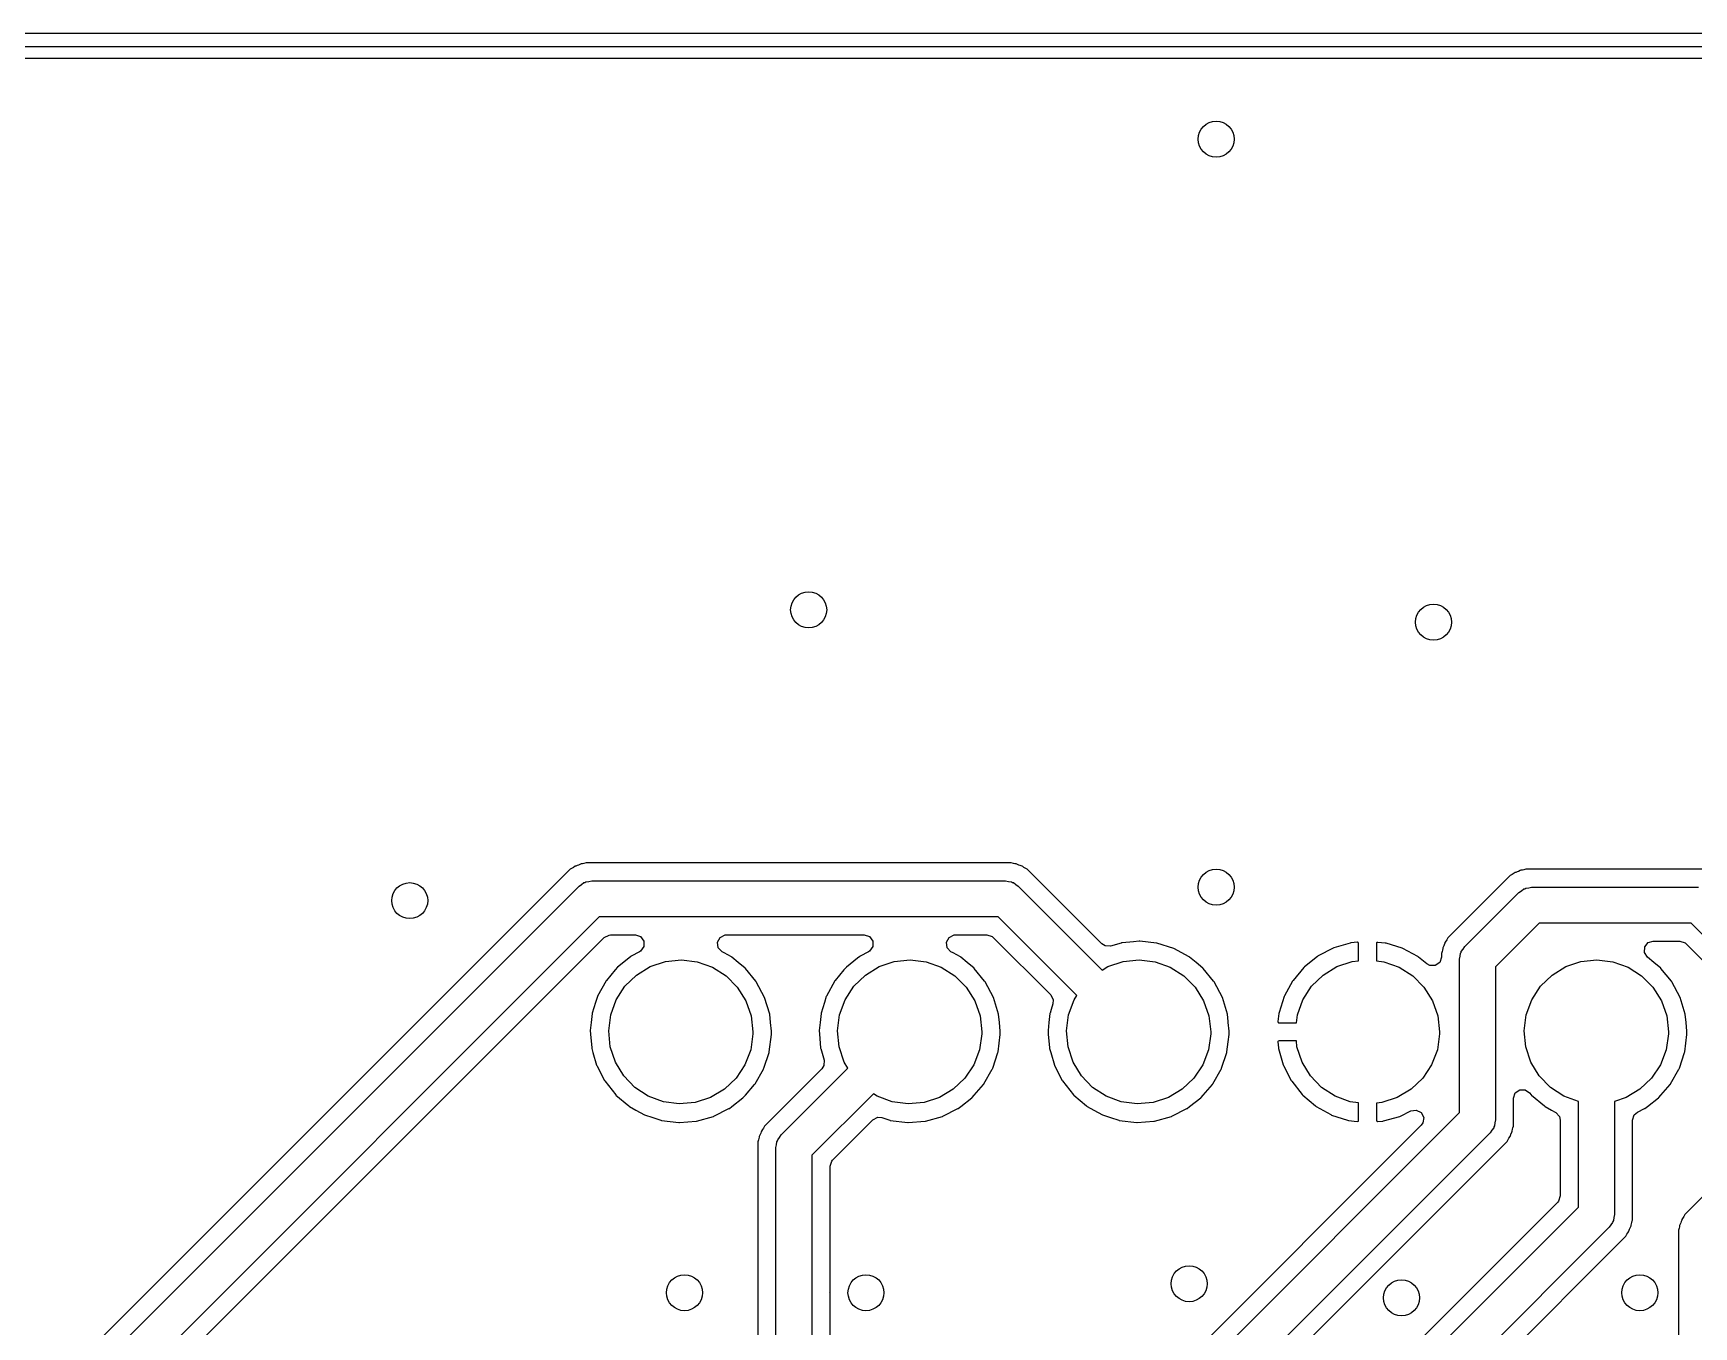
# Model space of a CAD drawing. Extents: x 0.4 to 11.3, y -7.9 to -0.4.
# Drawn here: x 4.578 to 5.303, y -3.168 to -2.603 of the extents above; entities that cross this region are included whole.
import ezdxf

# ---------------------------------------------------------------- set-up
doc = ezdxf.new("R2010")
doc.units = 0
doc.header["$MEASUREMENT"] = 0
doc.layers.add('BLACK', color=7, linetype='CONTINUOUS')

msp = doc.modelspace()

# ---------------------------------------------------------------- linework, layer by layer
at = {"layer": 'BLACK', "linetype": 'CONTINUOUS'}
for p, q in [((3.61811, -2.60335), (7.14, -2.60335)), ((7.13705, -2.60925), (3.62107, -2.60925)), ((3.62992, -2.61419), (7.12821, -2.61419)), ((4.81443, -2.96725), (4.81366, -2.96781)), ((4.81472, -2.96716), (4.81443, -2.96725)), ((4.81533, -2.96696), (4.81472, -2.96716)), ((4.81472, -2.96716), (4.81472, -2.96716)), ((4.81589, -2.96673), (4.81533, -2.96696)), ((4.81674, -2.96629), (4.81589, -2.96673)), ((4.81704, -2.96625), (4.81674, -2.96629)), ((4.81768, -2.96615), (4.81704, -2.96625)), ((4.81704, -2.96625), (4.81704, -2.96625)), ((4.81827, -2.966), (4.81768, -2.96615)), ((4.81918, -2.96571), (4.81827, -2.966)), ((5.00496, -2.96571), (4.81918, -2.96571)), ((5.00586, -2.966), (5.00496, -2.96571)), ((5.00646, -2.96615), (5.00586, -2.966)), ((5.00709, -2.96625), (5.00646, -2.96615)), ((5.00739, -2.96629), (5.00709, -2.96625)), ((5.00709, -2.96625), (5.00709, -2.96625)), ((5.00824, -2.96673), (5.00739, -2.96629)), ((5.00881, -2.96696), (5.00824, -2.96673)), ((5.00971, -2.96725), (5.00881, -2.96696)), ((5.00996, -2.96743), (5.00971, -2.96725)), ((4.8114, -2.96945), (4.60608, -3.17477)), ((4.81229, -2.96856), (4.8114, -2.96945)), ((4.8114, -2.96945), (4.8114, -2.96945)), ((4.81256, -2.96842), (4.81229, -2.96856)), ((4.81314, -2.96813), (4.81256, -2.96842)), ((4.81256, -2.96842), (4.81256, -2.96842)), ((4.81366, -2.96781), (4.81314, -2.96813)), ((4.81723, -2.9752), (4.81826, -2.97438)), ((4.81826, -2.97438), (4.8187, -2.97428)), ((4.8187, -2.97428), (4.81908, -2.97404)), ((4.81908, -2.97404), (4.82039, -2.9739)), ((4.82039, -2.9739), (4.82167, -2.9736)), ((4.82167, -2.9736), (5.00247, -2.9736)), ((5.00247, -2.9736), (5.00376, -2.9739)), ((5.00376, -2.9739), (5.00506, -2.97405)), ((5.00506, -2.97405), (5.00545, -2.97429)), ((5.00545, -2.97429), (5.00589, -2.97439)), ((5.00589, -2.97439), (5.00692, -2.97521)), ((5.01048, -2.96781), (5.00996, -2.96743)), ((5.011, -2.96813), (5.01048, -2.96781)), ((5.01184, -2.96856), (5.011, -2.96813)), ((5.01273, -2.96945), (5.01184, -2.96856)), ((5.04446, -3.00117), (5.01273, -2.96945)), ((5.01273, -2.96945), (5.01273, -2.96945)), ((5.22201, -2.97223), (5.19663, -2.9976)), ((5.2229, -2.97134), (5.22201, -2.97223)), ((5.22375, -2.97091), (5.2229, -2.97134)), ((5.22427, -2.97059), (5.22375, -2.97091)), ((5.22504, -2.97003), (5.22427, -2.97059)), ((5.22533, -2.96993), (5.22504, -2.97003)), ((5.22594, -2.96973), (5.22533, -2.96993)), ((5.22533, -2.96993), (5.22533, -2.96993)), ((5.2265, -2.9695), (5.22594, -2.96973)), ((5.22735, -2.96907), (5.2265, -2.9695)), ((5.22765, -2.96902), (5.22735, -2.96907)), ((5.22829, -2.96892), (5.22765, -2.96902)), ((5.22765, -2.96902), (5.22765, -2.96902)), ((5.22888, -2.96878), (5.22829, -2.96892)), ((5.22979, -2.96848), (5.22888, -2.96878)), ((5.30773, -2.96848), (5.22979, -2.96848)), ((4.61254, -3.17947), (4.81611, -2.9759)), ((4.81611, -2.9759), (4.81723, -2.9752)), ((5.00692, -2.97521), (5.00803, -2.97591)), ((5.00803, -2.97591), (5.04473, -3.01261)), ((5.20309, -3.00231), (5.22673, -2.97867)), ((5.22673, -2.97867), (5.22784, -2.97798)), ((5.22784, -2.97798), (5.22887, -2.97716)), ((5.22887, -2.97716), (5.22931, -2.97706)), ((5.22931, -2.97706), (5.22969, -2.97682)), ((5.22969, -2.97682), (5.231, -2.97667)), ((5.231, -2.97667), (5.23228, -2.97638)), ((5.23228, -2.97638), (5.30525, -2.97638)), ((4.82493, -2.98935), (4.62598, -3.1883)), ((4.9992, -2.98935), (4.82493, -2.98935)), ((5.03358, -3.02373), (4.9992, -2.98935)), ((5.23554, -2.99213), (5.21654, -3.01114)), ((5.30197, -2.99213), (5.23554, -2.99213)), ((5.33358, -3.02373), (5.30197, -2.99213)), ((4.63502, -3.19043), (4.82706, -2.99839)), ((4.82706, -2.99839), (4.82921, -2.99729)), ((4.82921, -2.99729), (4.82982, -2.99724)), ((4.82982, -2.99724), (4.84073, -2.99724)), ((4.84073, -2.99724), (4.84302, -2.99799)), ((4.84302, -2.99799), (4.84444, -2.99994)), ((4.84444, -3.00235), (4.84302, -3.0043)), ((4.84444, -2.99994), (4.84444, -3.00235)), ((4.87663, -3.00044), (4.87778, -2.99832)), ((4.87695, -3.00283), (4.87663, -3.00044)), ((4.87861, -3.00457), (4.87695, -3.00283)), ((4.87778, -2.99832), (4.87995, -2.99728)), ((4.87995, -2.99728), (4.88047, -2.99724)), ((4.88047, -2.99724), (4.94073, -2.99724)), ((4.94073, -2.99724), (4.94302, -2.99799)), ((4.94302, -2.99799), (4.94444, -2.99994)), ((4.94444, -3.00235), (4.94302, -3.0043)), ((4.94444, -2.99994), (4.94444, -3.00235)), ((4.97663, -3.00044), (4.97778, -2.99832)), ((4.97695, -3.00283), (4.97663, -3.00044)), ((4.97861, -3.00457), (4.97695, -3.00283)), ((4.97778, -2.99832), (4.97995, -2.99728)), ((4.97995, -2.99728), (4.98047, -2.99724)), ((4.98047, -2.99724), (4.99432, -2.99724)), ((4.99432, -2.99724), (4.99661, -2.99799)), ((4.99661, -2.99799), (4.99707, -2.99839)), ((4.99707, -2.99839), (5.02217, -3.02349)), ((5.04591, -3.00209), (5.04446, -3.00117)), ((5.04831, -3.00216), (5.04591, -3.00209)), ((5.05299, -3.00078), (5.04831, -3.00216)), ((5.05317, -3.00073), (5.05299, -3.00078)), ((5.05299, -3.00078), (5.05299, -3.00078)), ((5.05336, -3.00071), (5.05317, -3.00073)), ((5.05834, -3.00026), (5.05336, -3.00071)), ((5.05336, -3.00071), (5.05336, -3.00071)), ((5.06087, -3.00003), (5.05834, -3.00026)), ((5.06106, -3.00005), (5.06087, -3.00003)), ((5.06836, -3.00081), (5.06106, -3.00005)), ((5.06106, -3.00005), (5.06106, -3.00005)), ((5.06855, -3.00083), (5.06836, -3.00081)), ((5.06836, -3.00081), (5.06836, -3.00081)), ((5.07593, -3.00312), (5.06855, -3.00083)), ((5.08272, -3.00679), (5.07593, -3.00312)), ((5.1456, -3.00301), (5.1391, -3.00642)), ((5.14595, -3.00287), (5.1456, -3.00301)), ((5.15299, -3.0008), (5.14595, -3.00287)), ((5.15337, -3.00073), (5.15299, -3.0008)), ((5.15626, -3.00047), (5.15337, -3.00073)), ((5.1564, -3.00048), (5.15626, -3.00047)), ((5.15649, -3.00055), (5.1564, -3.00048)), ((5.15665, -3.00105), (5.15649, -3.00055)), ((5.15665, -3.00855), (5.15665, -3.00105)), ((5.16456, -3.00068), (5.16453, -3.00084)), ((5.16453, -3.00084), (5.16453, -3.00855)), ((5.16463, -3.00061), (5.16456, -3.00068)), ((5.16514, -3.0005), (5.16463, -3.00061)), ((5.16836, -3.00083), (5.16514, -3.0005)), ((5.16873, -3.00091), (5.16836, -3.00083)), ((5.17574, -3.00308), (5.16873, -3.00091)), ((5.17609, -3.00323), (5.17574, -3.00308)), ((5.18255, -3.00672), (5.17609, -3.00323)), ((5.19343, -3.00324), (5.19333, -3.00388)), ((5.19348, -3.00294), (5.19343, -3.00324)), ((5.19343, -3.00324), (5.19343, -3.00324)), ((5.19391, -3.00209), (5.19348, -3.00294)), ((5.19414, -3.00153), (5.19391, -3.00209)), ((5.19434, -3.00092), (5.19414, -3.00153)), ((5.19444, -3.00063), (5.19434, -3.00092)), ((5.195, -2.99986), (5.19444, -3.00063)), ((5.19531, -2.99934), (5.195, -2.99986)), ((5.19575, -2.99849), (5.19531, -2.99934)), ((5.19663, -2.9976), (5.19575, -2.99849)), ((5.19663, -2.9976), (5.19663, -2.9976)), ((5.20157, -3.00445), (5.20239, -3.00342)), ((5.20239, -3.00342), (5.20309, -3.00231)), ((5.28159, -3.00489), (5.28174, -3.00248)), ((5.28174, -3.00248), (5.28327, -3.00063)), ((5.28327, -3.00063), (5.28536, -3.00002)), ((5.28536, -3.00002), (5.29709, -3.00002)), ((5.29709, -3.00002), (5.29938, -3.00076)), ((5.29938, -3.00076), (5.29985, -3.00116)), ((5.29985, -3.00116), (5.32217, -3.02349)), ((4.83781, -3.00738), (4.8329, -3.01133)), ((4.83877, -3.00661), (4.83781, -3.00738)), ((4.83892, -3.00649), (4.83877, -3.00661)), ((4.83877, -3.00661), (4.83877, -3.00661)), ((4.84253, -3.0046), (4.83892, -3.00649)), ((4.84302, -3.0043), (4.84253, -3.0046)), ((4.84718, -3.01111), (4.85383, -3.00884)), ((4.85383, -3.00884), (4.86081, -3.00811)), ((4.86081, -3.00811), (4.86778, -3.00894)), ((4.86778, -3.00894), (4.8744, -3.0113)), ((4.87957, -3.00508), (4.87861, -3.00457)), ((4.88272, -3.00679), (4.87957, -3.00508)), ((4.88287, -3.00691), (4.88272, -3.00679)), ((4.88568, -3.00924), (4.88287, -3.00691)), ((4.88287, -3.00691), (4.88287, -3.00691)), ((4.88868, -3.01172), (4.88568, -3.00924)), ((4.93781, -3.00738), (4.9329, -3.01133)), ((4.93877, -3.00661), (4.93781, -3.00738)), ((4.93892, -3.00649), (4.93877, -3.00661)), ((4.93877, -3.00661), (4.93877, -3.00661)), ((4.94253, -3.0046), (4.93892, -3.00649)), ((4.94302, -3.0043), (4.94253, -3.0046)), ((4.94718, -3.01111), (4.95383, -3.00884)), ((4.95383, -3.00884), (4.96081, -3.00811)), ((4.96081, -3.00811), (4.96778, -3.00894)), ((4.96778, -3.00894), (4.9744, -3.0113)), ((4.97957, -3.00508), (4.97861, -3.00457)), ((4.98272, -3.00679), (4.97957, -3.00508)), ((4.98287, -3.00691), (4.98272, -3.00679)), ((4.98568, -3.00924), (4.98287, -3.00691)), ((4.98287, -3.00691), (4.98287, -3.00691)), ((4.98868, -3.01172), (4.98568, -3.00924)), ((5.04718, -3.01111), (5.05383, -3.00884)), ((5.05383, -3.00884), (5.06081, -3.00811)), ((5.06081, -3.00811), (5.06778, -3.00894)), ((5.06778, -3.00894), (5.0744, -3.0113)), ((5.08287, -3.00691), (5.08272, -3.00679)), ((5.08568, -3.00924), (5.08287, -3.00691)), ((5.08287, -3.00691), (5.08287, -3.00691)), ((5.08868, -3.01172), (5.08568, -3.00924)), ((5.13878, -3.00662), (5.13306, -3.01122)), ((5.1391, -3.00642), (5.13878, -3.00662)), ((5.14718, -3.01111), (5.15383, -3.00884)), ((5.15383, -3.00884), (5.15665, -3.00855)), ((5.16453, -3.00855), (5.16778, -3.00894)), ((5.16778, -3.00894), (5.1744, -3.0113)), ((5.18286, -3.00693), (5.18255, -3.00672)), ((5.18651, -3.00995), (5.18286, -3.00693)), ((5.18779, -3.01066), (5.18651, -3.00995)), ((5.1902, -3.01066), (5.18779, -3.01066)), ((5.19215, -3.00924), (5.1902, -3.01066)), ((5.19289, -3.00695), (5.19215, -3.00924)), ((5.19319, -3.00447), (5.19289, -3.00538)), ((5.19289, -3.00538), (5.19289, -3.00695)), ((5.19333, -3.00388), (5.19319, -3.00447)), ((5.20079, -3.00786), (5.20108, -3.00658)), ((5.20079, -3.07481), (5.20079, -3.00786)), ((5.20108, -3.00658), (5.20123, -3.00527)), ((5.20123, -3.00527), (5.20147, -3.00489)), ((5.20147, -3.00489), (5.20157, -3.00445)), ((5.24718, -3.01111), (5.25383, -3.00884)), ((5.25383, -3.00884), (5.26081, -3.00811)), ((5.26081, -3.00811), (5.26778, -3.00894)), ((5.26778, -3.00894), (5.2744, -3.0113)), ((5.28288, -3.00692), (5.28159, -3.00489)), ((5.28568, -3.00924), (5.28288, -3.00692)), ((5.28868, -3.01172), (5.28568, -3.00924)), ((4.82793, -3.01724), (4.82421, -3.02401)), ((4.82805, -3.0171), (4.82793, -3.01724)), ((4.83186, -3.01257), (4.82805, -3.0171)), ((4.82805, -3.0171), (4.82805, -3.0171)), ((4.8329, -3.01133), (4.83186, -3.01257)), ((4.83618, -3.0197), (4.8412, -3.01479)), ((4.8412, -3.01479), (4.84718, -3.01111)), ((4.8744, -3.0113), (4.88033, -3.01506)), ((4.88033, -3.01506), (4.88527, -3.02004)), ((4.8888, -3.01186), (4.88868, -3.01172)), ((4.89333, -3.01742), (4.8888, -3.01186)), ((4.8888, -3.01186), (4.8888, -3.01186)), ((4.89356, -3.0177), (4.89333, -3.01742)), ((4.89718, -3.02452), (4.89356, -3.0177)), ((4.92793, -3.01724), (4.92421, -3.02401)), ((4.92805, -3.0171), (4.92793, -3.01724)), ((4.93186, -3.01257), (4.92805, -3.0171)), ((4.92805, -3.0171), (4.92805, -3.0171)), ((4.9329, -3.01133), (4.93186, -3.01257)), ((4.93618, -3.0197), (4.9412, -3.01479)), ((4.9412, -3.01479), (4.94718, -3.01111)), ((4.9744, -3.0113), (4.98033, -3.01506)), ((4.98033, -3.01506), (4.98527, -3.02004)), ((4.9888, -3.01186), (4.98868, -3.01172)), ((4.99333, -3.01742), (4.9888, -3.01186)), ((4.9888, -3.01186), (4.9888, -3.01186)), ((4.99356, -3.0177), (4.99333, -3.01742)), ((4.99718, -3.02452), (4.99356, -3.0177)), ((5.04473, -3.01261), (5.04718, -3.01111)), ((5.0744, -3.0113), (5.08033, -3.01506)), ((5.08033, -3.01506), (5.08527, -3.02004)), ((5.0888, -3.01186), (5.08868, -3.01172)), ((5.09333, -3.01742), (5.0888, -3.01186)), ((5.0888, -3.01186), (5.0888, -3.01186)), ((5.09356, -3.0177), (5.09333, -3.01742)), ((5.09718, -3.02452), (5.09356, -3.0177)), ((5.12786, -3.01742), (5.12432, -3.02385)), ((5.12807, -3.01711), (5.12786, -3.01742)), ((5.13279, -3.01149), (5.12807, -3.01711)), ((5.13306, -3.01122), (5.13279, -3.01149)), ((5.13618, -3.0197), (5.1412, -3.01479)), ((5.1412, -3.01479), (5.14718, -3.01111)), ((5.1744, -3.0113), (5.18033, -3.01506)), ((5.18033, -3.01506), (5.18527, -3.02004)), ((5.21654, -3.01114), (5.21654, -3.07808)), ((5.23618, -3.0197), (5.2412, -3.01479)), ((5.2412, -3.01479), (5.24718, -3.01111)), ((5.2744, -3.0113), (5.28033, -3.01506)), ((5.28033, -3.01506), (5.28527, -3.02004)), ((5.2888, -3.01186), (5.28868, -3.01172)), ((5.29333, -3.01742), (5.2888, -3.01186)), ((5.2888, -3.01186), (5.2888, -3.01186)), ((5.29356, -3.0177), (5.29333, -3.01742)), ((5.29718, -3.02452), (5.29356, -3.0177)), ((4.82415, -3.0242), (4.82332, -3.02682)), ((4.82421, -3.02401), (4.82415, -3.0242)), ((4.82415, -3.0242), (4.82415, -3.0242)), ((4.83238, -3.0256), (4.83618, -3.0197)), ((4.88527, -3.02004), (4.88899, -3.026)), ((4.89942, -3.03192), (4.89718, -3.02452)), ((4.92415, -3.0242), (4.92332, -3.02682)), ((4.92421, -3.02401), (4.92415, -3.0242)), ((4.92415, -3.0242), (4.92415, -3.0242)), ((4.93238, -3.0256), (4.93618, -3.0197)), ((4.98527, -3.02004), (4.98899, -3.026)), ((4.99942, -3.03192), (4.99718, -3.02452)), ((5.02217, -3.02349), (5.02326, -3.02563)), ((5.03238, -3.0256), (5.03358, -3.02373)), ((5.08527, -3.02004), (5.08899, -3.026)), ((5.09942, -3.03192), (5.09718, -3.02452)), ((5.12417, -3.0242), (5.12195, -3.0312)), ((5.12432, -3.02385), (5.12417, -3.0242)), ((5.13238, -3.0256), (5.13618, -3.0197)), ((5.18527, -3.02004), (5.18899, -3.026)), ((5.23238, -3.0256), (5.23618, -3.0197)), ((5.28527, -3.02004), (5.28899, -3.026)), ((5.29942, -3.03192), (5.29718, -3.02452)), ((4.82185, -3.03157), (4.8214, -3.03557)), ((4.82188, -3.03138), (4.82185, -3.03157)), ((4.82185, -3.03157), (4.82185, -3.03157)), ((4.82332, -3.02682), (4.82188, -3.03138)), ((4.8291, -3.03917), (4.82998, -3.0322)), ((4.82998, -3.0322), (4.83238, -3.0256)), ((4.88899, -3.026), (4.8913, -3.03263)), ((4.89978, -3.03557), (4.89942, -3.03192)), ((4.92185, -3.03157), (4.9214, -3.03557)), ((4.92188, -3.03138), (4.92185, -3.03157)), ((4.92185, -3.03157), (4.92185, -3.03157)), ((4.92332, -3.02682), (4.92188, -3.03138)), ((4.9291, -3.03917), (4.92998, -3.0322)), ((4.92998, -3.0322), (4.93238, -3.0256)), ((4.98899, -3.026), (4.9913, -3.03263)), ((4.99978, -3.03557), (4.99942, -3.03192)), ((5.02185, -3.03157), (5.0214, -3.03557)), ((5.02188, -3.03138), (5.02185, -3.03157)), ((5.02185, -3.03157), (5.02185, -3.03157)), ((5.02235, -3.02988), (5.02188, -3.03138)), ((5.02313, -3.02742), (5.02235, -3.02988)), ((5.02326, -3.02563), (5.02313, -3.02742)), ((5.0291, -3.03917), (5.02998, -3.0322)), ((5.02998, -3.0322), (5.03238, -3.0256)), ((5.08899, -3.026), (5.0913, -3.03263)), ((5.09972, -3.03506), (5.09942, -3.03192)), ((5.12187, -3.03157), (5.12148, -3.03506)), ((5.12195, -3.0312), (5.12187, -3.03157)), ((5.12954, -3.03567), (5.12998, -3.0322)), ((5.12998, -3.0322), (5.13238, -3.0256)), ((5.18899, -3.026), (5.1913, -3.03263)), ((5.2291, -3.03917), (5.22998, -3.0322)), ((5.22998, -3.0322), (5.23238, -3.0256)), ((5.28899, -3.026), (5.2913, -3.03263)), ((5.29978, -3.03557), (5.29942, -3.03192)), ((4.8214, -3.03557), (4.82101, -3.03905)), ((4.82101, -3.03905), (4.82114, -3.0406)), ((4.82978, -3.04615), (4.8291, -3.03917)), ((4.8913, -3.03263), (4.89209, -3.03961)), ((4.89209, -3.03961), (4.89207, -3.04049)), ((4.90014, -3.03924), (4.89978, -3.03557)), ((4.90017, -3.03961), (4.90014, -3.03924)), ((4.90016, -3.04071), (4.90017, -3.03961)), ((4.9214, -3.03557), (4.92101, -3.03905)), ((4.92101, -3.03905), (4.92114, -3.0406)), ((4.92978, -3.04615), (4.9291, -3.03917)), ((4.9913, -3.03263), (4.99209, -3.03961)), ((4.99209, -3.03961), (4.99207, -3.04049)), ((5.00014, -3.03924), (4.99978, -3.03557)), ((5.00017, -3.03961), (5.00014, -3.03924)), ((5.00016, -3.04071), (5.00017, -3.03961)), ((5.0214, -3.03557), (5.02101, -3.03905)), ((5.02101, -3.03905), (5.02114, -3.0406)), ((5.02978, -3.04615), (5.0291, -3.03917)), ((5.0913, -3.03263), (5.09209, -3.03961)), ((5.09209, -3.03961), (5.09207, -3.04049)), ((5.09978, -3.03557), (5.09972, -3.03506)), ((5.10014, -3.03924), (5.09978, -3.03557)), ((5.10017, -3.03961), (5.10014, -3.03924)), ((5.10016, -3.04071), (5.10017, -3.03961)), ((5.12148, -3.03506), (5.12159, -3.03557)), ((5.12159, -3.03557), (5.12165, -3.03563)), ((5.12165, -3.03563), (5.12183, -3.03567)), ((5.12183, -3.03567), (5.12954, -3.03567)), ((5.1913, -3.03263), (5.19209, -3.03961)), ((5.19209, -3.03961), (5.19207, -3.04049)), ((5.22978, -3.04615), (5.2291, -3.03917)), ((5.2913, -3.03263), (5.29209, -3.03961)), ((5.29209, -3.03961), (5.29207, -3.04049)), ((5.30014, -3.03924), (5.29978, -3.03557)), ((5.30017, -3.03961), (5.30014, -3.03924)), ((5.30016, -3.04071), (5.30017, -3.03961)), ((4.82114, -3.0406), (4.82164, -3.04656)), ((4.82164, -3.04656), (4.82166, -3.04675)), ((4.82166, -3.04675), (4.82171, -3.04693)), ((4.82171, -3.04693), (4.82171, -3.04693)), ((4.82171, -3.04693), (4.82218, -3.04856)), ((4.832, -3.05282), (4.82978, -3.04615)), ((4.89207, -3.04049), (4.8911, -3.04744)), ((4.89919, -3.04838), (4.90016, -3.04071)), ((4.92114, -3.0406), (4.92164, -3.04656)), ((4.92164, -3.04656), (4.92166, -3.04675)), ((4.92166, -3.04675), (4.92171, -3.04693)), ((4.92171, -3.04693), (4.92171, -3.04693)), ((4.92171, -3.04693), (4.92314, -3.05192)), ((4.932, -3.05282), (4.92978, -3.04615)), ((4.99207, -3.04049), (4.9911, -3.04744)), ((4.99919, -3.04838), (5.00016, -3.04071)), ((5.02114, -3.0406), (5.02164, -3.04656)), ((5.02164, -3.04656), (5.02166, -3.04675)), ((5.02166, -3.04675), (5.02171, -3.04693)), ((5.02171, -3.04693), (5.02171, -3.04693)), ((5.02171, -3.04693), (5.02218, -3.04856)), ((5.032, -3.05282), (5.02978, -3.04615)), ((5.09207, -3.04049), (5.0911, -3.04744)), ((5.09919, -3.04838), (5.09975, -3.04393)), ((5.09975, -3.04393), (5.10016, -3.04071)), ((5.12146, -3.0438), (5.12144, -3.04393)), ((5.12144, -3.04393), (5.12166, -3.04656)), ((5.12153, -3.04371), (5.12146, -3.0438)), ((5.12203, -3.04354), (5.12153, -3.04371)), ((5.12166, -3.04656), (5.12173, -3.04693)), ((5.12173, -3.04693), (5.12376, -3.05399)), ((5.12953, -3.04354), (5.12203, -3.04354)), ((5.12978, -3.04615), (5.12953, -3.04354)), ((5.132, -3.05282), (5.12978, -3.04615)), ((5.19207, -3.04049), (5.1911, -3.04744)), ((5.232, -3.05282), (5.22978, -3.04615)), ((5.29207, -3.04049), (5.2911, -3.04744)), ((5.29919, -3.04838), (5.30016, -3.04071)), ((4.82218, -3.04856), (4.82379, -3.05418)), ((4.82379, -3.05418), (4.82388, -3.05435)), ((4.83564, -3.05882), (4.832, -3.05282)), ((4.8886, -3.054), (4.88472, -3.05985)), ((4.8911, -3.04744), (4.8886, -3.054)), ((4.89684, -3.05542), (4.89913, -3.04856)), ((4.89913, -3.04856), (4.89919, -3.04838)), ((4.89913, -3.04856), (4.89913, -3.04856)), ((4.92314, -3.05192), (4.92306, -3.05432)), ((4.9336, -3.05546), (4.932, -3.05282)), ((4.9886, -3.054), (4.98472, -3.05985)), ((4.9911, -3.04744), (4.9886, -3.054)), ((4.99684, -3.05542), (4.99913, -3.04856)), ((4.99913, -3.04856), (4.99919, -3.04838)), ((4.99913, -3.04856), (4.99913, -3.04856)), ((5.02218, -3.04856), (5.02379, -3.05418)), ((5.02379, -3.05418), (5.02388, -3.05435)), ((5.03564, -3.05882), (5.032, -3.05282)), ((5.0886, -3.054), (5.08472, -3.05985)), ((5.0911, -3.04744), (5.0886, -3.054)), ((5.09684, -3.05542), (5.09913, -3.04856)), ((5.09913, -3.04856), (5.09919, -3.04838)), ((5.09913, -3.04856), (5.09913, -3.04856)), ((5.12376, -3.05399), (5.1239, -3.05434)), ((5.13564, -3.05882), (5.132, -3.05282)), ((5.1886, -3.054), (5.18472, -3.05985)), ((5.1911, -3.04744), (5.1886, -3.054)), ((5.23564, -3.05882), (5.232, -3.05282)), ((5.2886, -3.054), (5.28472, -3.05985)), ((5.2911, -3.04744), (5.2886, -3.054)), ((5.29684, -3.05542), (5.29913, -3.04856)), ((5.29913, -3.04856), (5.29919, -3.04838)), ((5.29913, -3.04856), (5.29913, -3.04856)), ((4.82388, -3.05435), (4.82723, -3.06088)), ((4.82723, -3.06088), (4.82723, -3.06088)), ((4.82723, -3.06088), (4.82732, -3.06105)), ((4.82732, -3.06105), (4.83212, -3.0671)), ((4.84051, -3.06387), (4.83564, -3.05882)), ((4.88472, -3.05985), (4.87963, -3.06469)), ((4.89303, -3.06226), (4.89665, -3.05587)), ((4.89665, -3.05587), (4.89675, -3.05571)), ((4.89665, -3.05587), (4.89665, -3.05587)), ((4.89675, -3.05571), (4.89684, -3.05542)), ((4.92215, -3.05575), (4.89797, -3.07992)), ((4.90443, -3.08463), (4.9336, -3.05546)), ((4.92306, -3.05432), (4.92215, -3.05575)), ((4.98472, -3.05985), (4.97963, -3.06469)), ((4.99303, -3.06226), (4.99665, -3.05587)), ((4.99665, -3.05587), (4.99675, -3.05571)), ((4.99665, -3.05587), (4.99665, -3.05587)), ((4.99675, -3.05571), (4.99684, -3.05542)), ((5.02388, -3.05435), (5.02723, -3.06088)), ((5.02723, -3.06088), (5.02723, -3.06088)), ((5.02723, -3.06088), (5.02732, -3.06105)), ((5.02732, -3.06105), (5.03212, -3.0671)), ((5.04051, -3.06387), (5.03564, -3.05882)), ((5.08472, -3.05985), (5.07963, -3.06469)), ((5.09303, -3.06226), (5.09665, -3.05587)), ((5.09665, -3.05587), (5.09666, -3.05587)), ((5.09666, -3.05587), (5.09675, -3.05571)), ((5.09675, -3.05571), (5.09684, -3.05542)), ((5.1239, -3.05434), (5.12725, -3.06087)), ((5.12725, -3.06087), (5.12746, -3.06119)), ((5.12746, -3.06119), (5.13201, -3.06694)), ((5.14051, -3.06387), (5.13564, -3.05882)), ((5.18472, -3.05985), (5.17963, -3.06469)), ((5.24051, -3.06387), (5.23564, -3.05882)), ((5.28472, -3.05985), (5.27963, -3.06469)), ((5.29303, -3.06226), (5.29665, -3.05587)), ((5.29665, -3.05587), (5.29675, -3.05571)), ((5.29665, -3.05587), (5.29665, -3.05587)), ((5.29675, -3.05571), (5.29684, -3.05542)), ((4.83212, -3.0671), (4.83226, -3.06722)), ((4.83226, -3.06722), (4.83226, -3.06722)), ((4.83226, -3.06722), (4.83786, -3.07198)), ((4.84639, -3.06772), (4.84051, -3.06387)), ((4.85297, -3.07017), (4.84639, -3.06772)), ((4.8736, -3.06829), (4.86692, -3.07046)), ((4.87963, -3.06469), (4.8736, -3.06829)), ((4.88287, -3.07218), (4.88774, -3.06839)), ((4.88774, -3.06839), (4.88789, -3.06827)), ((4.88774, -3.06839), (4.88774, -3.06839)), ((4.88789, -3.06827), (4.8888, -3.06721)), ((4.8888, -3.06721), (4.89281, -3.06257)), ((4.89281, -3.06257), (4.89293, -3.06242)), ((4.89281, -3.06257), (4.89281, -3.06257)), ((4.89293, -3.06242), (4.89303, -3.06226)), ((4.94471, -3.06662), (4.91787, -3.09346)), ((4.94639, -3.06772), (4.94471, -3.06662)), ((4.95297, -3.07017), (4.94639, -3.06772)), ((4.9736, -3.06829), (4.96692, -3.07046)), ((4.97963, -3.06469), (4.9736, -3.06829)), ((4.98287, -3.07218), (4.98774, -3.06839)), ((4.98774, -3.06839), (4.98789, -3.06827)), ((4.98774, -3.06839), (4.98774, -3.06839)), ((4.98789, -3.06827), (4.9888, -3.06721)), ((4.9888, -3.06721), (4.99281, -3.06257)), ((4.99281, -3.06257), (4.99293, -3.06242)), ((4.99281, -3.06257), (4.99281, -3.06257)), ((4.99293, -3.06242), (4.99303, -3.06226)), ((5.03212, -3.0671), (5.03226, -3.06722)), ((5.03226, -3.06722), (5.03226, -3.06722)), ((5.03226, -3.06722), (5.03786, -3.07198)), ((5.04639, -3.06772), (5.04051, -3.06387)), ((5.05297, -3.07017), (5.04639, -3.06772)), ((5.0736, -3.06829), (5.06692, -3.07046)), ((5.07963, -3.06469), (5.0736, -3.06829)), ((5.08287, -3.07218), (5.08774, -3.06839)), ((5.08774, -3.06839), (5.08789, -3.06827)), ((5.08774, -3.06839), (5.08774, -3.06839)), ((5.08789, -3.06827), (5.0888, -3.06721)), ((5.0888, -3.06721), (5.09281, -3.06257)), ((5.09281, -3.06257), (5.09293, -3.06242)), ((5.09281, -3.06257), (5.09281, -3.06257)), ((5.09293, -3.06242), (5.09303, -3.06226)), ((5.13201, -3.06694), (5.13228, -3.06721)), ((5.13228, -3.06721), (5.13787, -3.07197)), ((5.14639, -3.06772), (5.14051, -3.06387)), ((5.15297, -3.07017), (5.14639, -3.06772)), ((5.1736, -3.06829), (5.16692, -3.07046)), ((5.17963, -3.06469), (5.1736, -3.06829)), ((5.22443, -3.06859), (5.22517, -3.0663)), ((5.22443, -3.07931), (5.22443, -3.06859)), ((5.22517, -3.0663), (5.22712, -3.06488)), ((5.22712, -3.06488), (5.22953, -3.06488)), ((5.22953, -3.06488), (5.23138, -3.06617)), ((5.23138, -3.06617), (5.23212, -3.0671)), ((5.23212, -3.0671), (5.23226, -3.06722)), ((5.23226, -3.06722), (5.23226, -3.06722)), ((5.23226, -3.06722), (5.23786, -3.07198)), ((5.24639, -3.06772), (5.24051, -3.06387)), ((5.25272, -3.07007), (5.24639, -3.06772)), ((5.2736, -3.06829), (5.26846, -3.06996)), ((5.27963, -3.06469), (5.2736, -3.06829)), ((5.28287, -3.07218), (5.28774, -3.06839)), ((5.28774, -3.06839), (5.28789, -3.06827)), ((5.28774, -3.06839), (5.28774, -3.06839)), ((5.28789, -3.06827), (5.2888, -3.06721)), ((5.2888, -3.06721), (5.29281, -3.06257)), ((5.29281, -3.06257), (5.29293, -3.06242)), ((5.29281, -3.06257), (5.29281, -3.06257)), ((5.29293, -3.06242), (5.29303, -3.06226)), ((4.83786, -3.07198), (4.83786, -3.07198)), ((4.83786, -3.07198), (4.838, -3.07211)), ((4.838, -3.07211), (4.83817, -3.0722)), ((4.83817, -3.0722), (4.83817, -3.0722)), ((4.83817, -3.0722), (4.84099, -3.07378)), ((4.84099, -3.07378), (4.84474, -3.07588)), ((4.84474, -3.07588), (4.84829, -3.07703)), ((4.85993, -3.0711), (4.85297, -3.07017)), ((4.86692, -3.07046), (4.85993, -3.0711)), ((4.87507, -3.07642), (4.88163, -3.07311)), ((4.88163, -3.07311), (4.8818, -3.07303)), ((4.88163, -3.07311), (4.88163, -3.07311)), ((4.8818, -3.07303), (4.88287, -3.07218)), ((4.95993, -3.0711), (4.95297, -3.07017)), ((4.96692, -3.07046), (4.95993, -3.0711)), ((4.97507, -3.07642), (4.98163, -3.07311)), ((4.98163, -3.07311), (4.9818, -3.07303)), ((4.98163, -3.07311), (4.98163, -3.07311)), ((4.9818, -3.07303), (4.98287, -3.07218)), ((5.00662, -3.26898), (5.20079, -3.07481)), ((5.03786, -3.07198), (5.03786, -3.07198)), ((5.03786, -3.07198), (5.038, -3.07211)), ((5.038, -3.07211), (5.03817, -3.0722)), ((5.03817, -3.0722), (5.03817, -3.0722)), ((5.03817, -3.0722), (5.04099, -3.07378)), ((5.04099, -3.07378), (5.04474, -3.07588)), ((5.04474, -3.07588), (5.04829, -3.07703)), ((5.05993, -3.0711), (5.05297, -3.07017)), ((5.06692, -3.07046), (5.05993, -3.0711)), ((5.07507, -3.07642), (5.08163, -3.07311)), ((5.08163, -3.07311), (5.0818, -3.07303)), ((5.08163, -3.07311), (5.08163, -3.07311)), ((5.0818, -3.07303), (5.08287, -3.07218)), ((5.13787, -3.07197), (5.13818, -3.07218)), ((5.13818, -3.07218), (5.14459, -3.07577)), ((5.14459, -3.07577), (5.14493, -3.07592)), ((5.14493, -3.07592), (5.15191, -3.07819)), ((5.15665, -3.07066), (5.15297, -3.07017)), ((5.15665, -3.07836), (5.15665, -3.07066)), ((5.16692, -3.07046), (5.16453, -3.07068)), ((5.16453, -3.07068), (5.16453, -3.07817)), ((5.17507, -3.0764), (5.17954, -3.07414)), ((5.17954, -3.07414), (5.18192, -3.07378)), ((5.18192, -3.07378), (5.18406, -3.07488)), ((5.18406, -3.07488), (5.18515, -3.07703)), ((5.23786, -3.07198), (5.23786, -3.07198)), ((5.23786, -3.07198), (5.238, -3.07211)), ((5.238, -3.07211), (5.23817, -3.0722)), ((5.23817, -3.0722), (5.23817, -3.0722)), ((5.23817, -3.0722), (5.24099, -3.07378)), ((5.24099, -3.07378), (5.24263, -3.07469)), ((5.24263, -3.07469), (5.24283, -3.0748)), ((5.24283, -3.0748), (5.24446, -3.07657)), ((5.25272, -3.11615), (5.25272, -3.07007)), ((5.26846, -3.06996), (5.26846, -3.11942)), ((5.27636, -3.07817), (5.2771, -3.07588)), ((5.2771, -3.07588), (5.2785, -3.07469)), ((5.2785, -3.07469), (5.28163, -3.07311)), ((5.28163, -3.07311), (5.2818, -3.07303)), ((5.28163, -3.07311), (5.28163, -3.07311)), ((5.2818, -3.07303), (5.28287, -3.07218)), ((4.84829, -3.07703), (4.85191, -3.0782)), ((4.85191, -3.0782), (4.85191, -3.0782)), ((4.85191, -3.0782), (4.85209, -3.07826)), ((4.85209, -3.07826), (4.85976, -3.07918)), ((4.85976, -3.07918), (4.85995, -3.07916)), ((4.85995, -3.07916), (4.86727, -3.0786)), ((4.85995, -3.07916), (4.85995, -3.07916)), ((4.86727, -3.0786), (4.86746, -3.07859)), ((4.86727, -3.0786), (4.86727, -3.0786)), ((4.86746, -3.07859), (4.8749, -3.07651)), ((4.8749, -3.07651), (4.87507, -3.07642)), ((4.87507, -3.07642), (4.87507, -3.07642)), ((4.89568, -3.08324), (4.89548, -3.08385)), ((4.89578, -3.08295), (4.89568, -3.08324)), ((4.89633, -3.08218), (4.89578, -3.08295)), ((4.89665, -3.08166), (4.89633, -3.08218)), ((4.89708, -3.08081), (4.89665, -3.08166)), ((4.89797, -3.07992), (4.89708, -3.08081)), ((4.89797, -3.07992), (4.89797, -3.07992)), ((4.92691, -3.09559), (4.94447, -3.07802)), ((4.94447, -3.07802), (4.94662, -3.07693)), ((4.94662, -3.07693), (4.94843, -3.07707)), ((4.94843, -3.07707), (4.95191, -3.0782)), ((4.95191, -3.0782), (4.95191, -3.0782)), ((4.95191, -3.0782), (4.95209, -3.07826)), ((4.95209, -3.07826), (4.95976, -3.07918)), ((4.95976, -3.07918), (4.95995, -3.07916)), ((4.95995, -3.07916), (4.96727, -3.0786)), ((4.95995, -3.07916), (4.95995, -3.07916)), ((4.96727, -3.0786), (4.96746, -3.07859)), ((4.96727, -3.0786), (4.96727, -3.0786)), ((4.96746, -3.07859), (4.9749, -3.07651)), ((4.9749, -3.07651), (4.97507, -3.07642)), ((4.97507, -3.07642), (4.97507, -3.07642)), ((5.18405, -3.08038), (5.00016, -3.26427)), ((5.04829, -3.07703), (5.05191, -3.0782)), ((5.05191, -3.0782), (5.05191, -3.0782)), ((5.05191, -3.0782), (5.05209, -3.07826)), ((5.05209, -3.07826), (5.05976, -3.07918)), ((5.05976, -3.07918), (5.05995, -3.07916)), ((5.05995, -3.07916), (5.06727, -3.0786)), ((5.05995, -3.07916), (5.05995, -3.07916)), ((5.06727, -3.0786), (5.06746, -3.07859)), ((5.06727, -3.0786), (5.06727, -3.0786)), ((5.06746, -3.07859), (5.0749, -3.07651)), ((5.0749, -3.07651), (5.07507, -3.07642)), ((5.07507, -3.07642), (5.07507, -3.07642)), ((5.15191, -3.07819), (5.15228, -3.07827)), ((5.15228, -3.07827), (5.15604, -3.07871)), ((5.15604, -3.07871), (5.15656, -3.07861)), ((5.15656, -3.07861), (5.15661, -3.07855)), ((5.15661, -3.07855), (5.15665, -3.07836)), ((5.16453, -3.07817), (5.16469, -3.07867)), ((5.16469, -3.07867), (5.16479, -3.07875)), ((5.16479, -3.07875), (5.16491, -3.07876)), ((5.16491, -3.07876), (5.16727, -3.07858)), ((5.16727, -3.07858), (5.16764, -3.07851)), ((5.16764, -3.07851), (5.17471, -3.07654)), ((5.17471, -3.07654), (5.17507, -3.0764)), ((5.18476, -3.0794), (5.18405, -3.08038)), ((5.18515, -3.07703), (5.18476, -3.0794)), ((5.21493, -3.08252), (5.21423, -3.08364)), ((5.21575, -3.0815), (5.21493, -3.08252)), ((5.21585, -3.08106), (5.21575, -3.0815)), ((5.21609, -3.08067), (5.21585, -3.08106)), ((5.21624, -3.07937), (5.21609, -3.08067)), ((5.21654, -3.07808), (5.21624, -3.07937)), ((5.22343, -3.08381), (5.22384, -3.083)), ((5.22384, -3.083), (5.22399, -3.08207)), ((5.22399, -3.08207), (5.22414, -3.08147)), ((5.22414, -3.08147), (5.22433, -3.08086)), ((5.22433, -3.08086), (5.22443, -3.08057)), ((5.22433, -3.08086), (5.22433, -3.08086)), ((5.22443, -3.08057), (5.22443, -3.07931)), ((5.22443, -3.07931), (5.22443, -3.07931)), ((5.24446, -3.07657), (5.24482, -3.07821)), ((5.24482, -3.07821), (5.24482, -3.11126)), ((5.27636, -3.12191), (5.27636, -3.07817)), ((4.89453, -3.0868), (4.89423, -3.0877)), ((4.89423, -3.0877), (4.89423, -3.29632)), ((4.89467, -3.0862), (4.89453, -3.0868)), ((4.89477, -3.08557), (4.89467, -3.0862)), ((4.89482, -3.08526), (4.89477, -3.08557)), ((4.89477, -3.08557), (4.89477, -3.08557)), ((4.89525, -3.08442), (4.89482, -3.08526)), ((4.89548, -3.08385), (4.89525, -3.08442)), ((4.90213, -3.09018), (4.90242, -3.0889)), ((4.90213, -3.39508), (4.90213, -3.09018)), ((4.90242, -3.0889), (4.90257, -3.08759)), ((4.90257, -3.08759), (4.90281, -3.08721)), ((4.90281, -3.08721), (4.90291, -3.08677)), ((4.90291, -3.08677), (4.90373, -3.08574)), ((4.90373, -3.08574), (4.90443, -3.08463)), ((5.21423, -3.08364), (5.02006, -3.27781)), ((5.02909, -3.27994), (5.22069, -3.08834)), ((5.22069, -3.08834), (5.22158, -3.08745)), ((5.22158, -3.08745), (5.22201, -3.08661)), ((5.22201, -3.08661), (5.22233, -3.08609)), ((5.22233, -3.08609), (5.22289, -3.08532)), ((5.22289, -3.08532), (5.22318, -3.08441)), ((5.22318, -3.08441), (5.22341, -3.08385)), ((5.22341, -3.08385), (5.22343, -3.08381)), ((5.33225, -3.0864), (5.30016, -3.11849)), ((4.91787, -3.09346), (4.91787, -3.39508)), ((4.92577, -3.09834), (4.92651, -3.09605)), ((4.92651, -3.09605), (4.92691, -3.09559)), ((4.92577, -3.15329), (4.92577, -3.09834)), ((5.24482, -3.11126), (5.24408, -3.11355)), ((5.24368, -3.11402), (5.10016, -3.25754)), ((5.10662, -3.26225), (5.25272, -3.11615)), ((5.24408, -3.11355), (5.24368, -3.11402)), ((5.26846, -3.11942), (5.26817, -3.12071)), ((5.29927, -3.11938), (5.29884, -3.12022)), ((5.30016, -3.11849), (5.29927, -3.11938)), ((5.30016, -3.11849), (5.30016, -3.11849)), ((5.26616, -3.12498), (5.12006, -3.27108)), ((5.26686, -3.12386), (5.26616, -3.12498)), ((5.26768, -3.12284), (5.26686, -3.12386)), ((5.26778, -3.1224), (5.26768, -3.12284)), ((5.26802, -3.12201), (5.26778, -3.1224)), ((5.26817, -3.12071), (5.26802, -3.12201)), ((5.27463, -3.12691), (5.27481, -3.12666)), ((5.27481, -3.12666), (5.27511, -3.12575)), ((5.27511, -3.12575), (5.27534, -3.12519)), ((5.27534, -3.12519), (5.27577, -3.12434)), ((5.27577, -3.12434), (5.27582, -3.12404)), ((5.27582, -3.12404), (5.27592, -3.1234)), ((5.27592, -3.1234), (5.27606, -3.12281)), ((5.27606, -3.12281), (5.27626, -3.1222)), ((5.27626, -3.1222), (5.27636, -3.12191)), ((5.27626, -3.1222), (5.27626, -3.1222)), ((5.29671, -3.12536), (5.29642, -3.12626)), ((5.29642, -3.12626), (5.29642, -3.31026)), ((5.29685, -3.12476), (5.29671, -3.12536)), ((5.29695, -3.12413), (5.29685, -3.12476)), ((5.297, -3.12383), (5.29695, -3.12413)), ((5.29695, -3.12413), (5.29695, -3.12413)), ((5.29743, -3.12298), (5.297, -3.12383)), ((5.29767, -3.12242), (5.29743, -3.12298)), ((5.29787, -3.1218), (5.29767, -3.12242)), ((5.29796, -3.12151), (5.29787, -3.1218)), ((5.29852, -3.12074), (5.29796, -3.12151)), ((5.29884, -3.12022), (5.29852, -3.12074)), ((5.12909, -3.27321), (5.27262, -3.12968)), ((5.27262, -3.12968), (5.27351, -3.12879)), ((5.27262, -3.12968), (5.27262, -3.12968)), ((5.27351, -3.12879), (5.27394, -3.12795)), ((5.27394, -3.12795), (5.27426, -3.12743)), ((5.27426, -3.12743), (5.27463, -3.12691)), ((5.27463, -3.12691), (5.27463, -3.12691)), ((4.92573, -3.15354), (4.92577, -3.15329)), ((4.92577, -3.15379), (4.92573, -3.15354)), ((4.92577, -3.30912), (4.92577, -3.15379))]:
    msp.add_line(p, q, dxfattribs=at)
at = {"layer": 'BLACK'}
for centre in [(5.09449, -2.64961), (4.91644, -2.85522), (5.18939, -2.86061), (4.74213, -2.98228), (5.09449, -2.97638), (4.8622, -3.15354), (4.94148, -3.15354), (5.08268, -3.14961), (5.17547, -3.15578), (5.27953, -3.15354)]:
    msp.add_circle(centre, 0.00787, dxfattribs=at)

doc.saveas('drawing.dxf')
